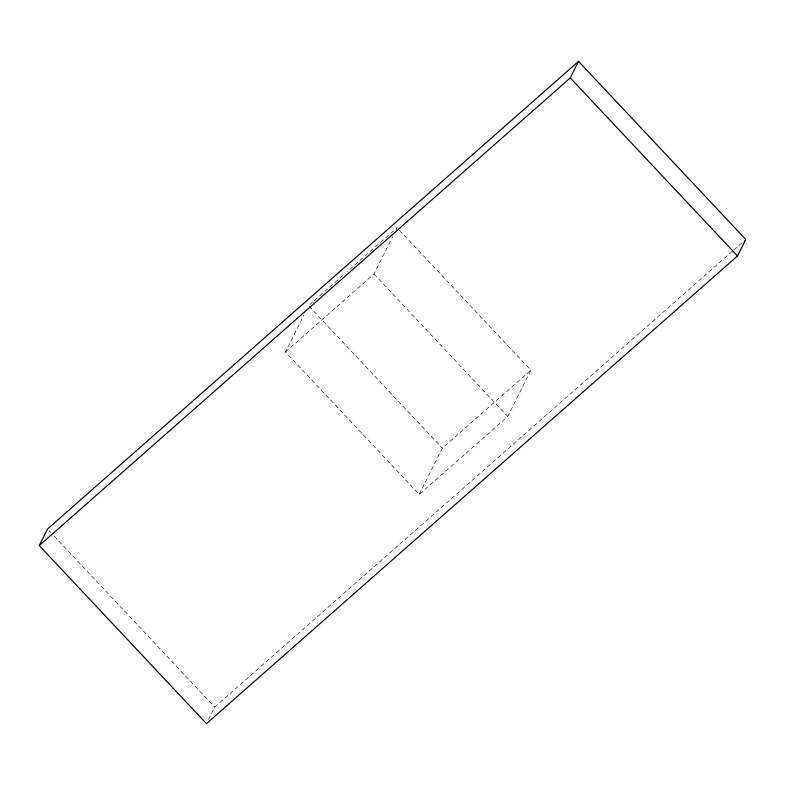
<?xml version="1.0" encoding="UTF-8"?>
<svg xmlns="http://www.w3.org/2000/svg" width="785" height="785" viewBox="0 0 785 785"><rect width="100%" height="100%" fill="white"/><g stroke="black" fill="none" stroke-linecap="round" stroke-linejoin="round"><path stroke-width="0.59" stroke-dasharray="3.92 2.94" d="M399.575 230.417L530.837 370.196L507.758 416.492L419.249 494.432L285.485 351.984L303.736 315.374M285.485 351.984L373.994 274.034L392.775 236.354M395.993 229.897L397.073 227.748L346.882 271.944M208.525 719.502L214.707 707.099L732.866 250.788M419.249 494.432L442.328 448.147L530.837 370.196M313.127 301.675L308.564 305.689L442.328 448.147M314.039 300.871L318.602 296.848M319.515 296.043L328.64 288.016M329.553 287.212L343.231 275.152M733.789 249.973L744.828 240.249M373.994 274.034L507.758 416.492M49.161 530.817L50.839 532.593M54.185 536.155L214.707 707.099"/><path stroke-width="1.18" d="M39.25 545.565L47.492 529.031L578.535 61.367L745.75 239.435L737.507 255.969L206.465 723.633L39.25 545.565L570.293 77.901L578.535 61.367M570.293 77.901L737.507 255.969"/></g></svg>
